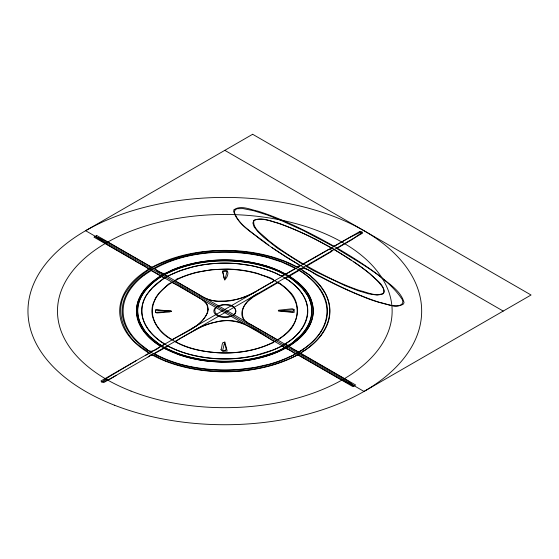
<?xml version="1.0" encoding="UTF-8"?>
<svg xmlns="http://www.w3.org/2000/svg" width="559" height="559" viewBox="0 0 559 559"><rect width="100%" height="100%" fill="white"/><g stroke="black" fill="none" stroke-linecap="round" stroke-linejoin="round"><path stroke-width="0.84" d="M320.866 335.33L321.565 334.38M160.496 346.447C156.359 349.78 150.434 354.147 146.151 348.606A36.042 20.809 0 0 1 144.935 347.726C134.013 339.795 124.636 328.392 123.294 314.5A101.801 58.779 0 0 1 131.33 287.948A103.701 59.869 0 0 1 144.32 275.07M298.855 337.182C294.9 338.838 289.974 348.676 285.328 344.023A0.964 0.552 0 0 1 285.369 343.694C300.763 335.134 313.299 316.429 304.893 298.723A76.436 44.133 0 0 0 299.442 290.219A96.875 55.928 0 0 0 289.744 281.156L286.124 278.543L286.592 277.704A6.31 3.64 0 0 1 287.137 277.383L288.626 276.978L290.016 277.844M158.001 278.668C146.689 287.13 135.257 299.505 137.961 314.85A91.921 53.07 0 0 0 140.232 322.864L144.557 330.502L149.505 336.225L159.713 344.672L161.789 345.539L163.256 345.113A3.794 2.194 0 0 0 163.822 344.665C164.835 342.793 161.111 342.527 160.356 341.179C149.302 333.122 139.638 320.258 142.168 305.892A78.574 45.363 0 0 1 146.654 294.74L152.516 287.759L163.305 278.717L163.438 277.564L161.67 276.656A1.02 0.587 0 0 0 161.237 276.67L160.014 277.215A42.757 24.687 0 0 0 158.008 278.668M144.334 275.077L150.979 270.717A0.908 0.524 0 0 1 151.426 270.703L160.545 275.95L151.063 283.245A84.842 48.982 0 0 0 140.491 296.123C129.429 315.549 143.824 336.322 160.552 346.175A0.894 0.517 0 0 1 160.496 346.447M191.402 328.755C201.289 324.395 216.102 308.407 202.54 299.827M258.216 293.398C244.933 299.421 232.775 317.589 251.229 324.835L276.635 339.376L278.445 339.551L282.225 336.895A75.591 43.644 0 0 0 286.236 333.716C299.044 323.668 301.699 302.552 289.122 291.134A86.226 49.779 0 0 0 285.125 287.361L279.514 283.05L277.404 282.938L253.017 297.143L247.595 301.587L244.535 305.521A39.032 22.535 0 0 0 242.445 311.887C242.215 315.814 243.046 320.545 247.078 322.326M182.947 285.411L198.242 294.244C204.922 299.044 212.895 301.72 221.182 301.022A42.757 24.687 0 0 0 233.879 299.904C243.074 298.478 251.543 294.432 259.292 289.436L270.353 283.05C281.673 278.906 261.207 275.818 258.642 273.721A74.843 43.211 0 0 0 227.953 269.04L212.099 269.627L196.768 272.261A81.383 46.984 0 0 0 179.998 277.879C174.499 279.095 174.142 281.352 179.264 283.301M148.114 356.928C150.909 353.987 154.892 355.077 157.771 357.271A64.334 37.146 0 0 0 164.465 360.429C197.613 373.272 234.892 374.858 269.186 365.803A138.835 80.154 0 0 0 290.254 358.41L297.213 355.161A1.502 0.866 0 0 1 297.758 355.126L299.883 355.824L337.943 377.702L353.798 386.108L353.274 385.13L347.719 380.791L304.362 355.671C299.68 354.595 300.742 351.325 304.851 350.214A48.577 28.041 0 0 0 306.94 348.802L308.03 347.977A108.02 62.363 0 0 0 320.852 335.33M116.02 375.459L110.396 378.834L101.542 382.244L105.344 379.386A117.041 67.569 0 0 1 110.885 375.69L135.963 360.793M145.661 355.196C153.334 352.848 143.111 349.144 140.798 346.762C123.183 334.708 113.547 309.106 127.082 290.526C132.434 281.932 140.519 275.475 148.722 269.787C146.234 265.392 138.73 263.834 134.593 260.34L107.391 244.618L94.988 236.527L101.242 238.798L107.167 241.802M255.435 291.784C240.531 299.694 221.525 305.452 205.321 298.22M194.183 330.362C209.087 322.459 228.093 316.694 244.297 323.934M303.754 263.534L328.699 249.391L330.083 249.3L332.137 250.705L331.655 251.459L311.44 263.261A45.796 26.441 0 0 1 310.615 263.764L306.884 265.923L306.688 266.713L313.34 270.577L345.266 285.719L357.62 290.526L368.479 293.803L377.143 295.103L382.342 294.244A6.366 3.675 0 0 0 383.341 293.461C385.675 290.694 382.663 287.256 381.021 284.992C373.44 275.601 363.574 268.446 353.616 261.78M303.551 263.617L302.286 263.911A0.88 0.51 0 0 1 301.923 263.848L277.404 248.154L263.687 237.323L257.643 231.405L254.079 226.821L252.871 222.985L253.982 220.358A4.199 2.425 0 0 1 254.995 219.792C263.666 217.933 272.554 221.427 280.73 224.068A303.97 175.498 0 0 1 315.255 239.147M285.908 311.44L286.704 311.517A25.763 14.876 0 0 0 288.304 311.636L292.748 311.859L293.468 310.671A10.118 5.842 0 0 0 293.489 309.917L293.168 308.987L292.112 308.785L278.703 310.21A1.936 1.118 0 0 0 278.27 310.49L285.642 311.412M266.664 266.098L263.198 265.092A94.89 54.782 0 0 0 244.688 261.326C225.186 258.503 205.146 259.872 186.175 265.183A88.867 51.309 0 0 0 172.326 269.976A50.142 28.949 0 0 0 171.194 270.472C165.464 275.37 159.622 273.714 154.731 268.669C182.115 253.255 215.718 249.957 246.659 253.513A108.628 62.713 0 0 1 267.384 257.447L281.568 261.926L294.789 268.145L294.202 269.103L287.969 272.715C285.363 275.175 282.169 272.533 279.752 271.15M172.284 348.18L168.532 346.482L166.631 346.657A5.758 3.319 0 0 0 166.1 346.95C164.227 349.075 170.202 349.815 171.508 350.835A84.381 48.717 0 0 0 184.645 355.699C204.776 361.317 226.143 362.91 246.826 359.654A93.136 53.769 0 0 0 258.181 357.446C259.236 357.173 291.477 348.495 282.316 346.342A1.321 0.762 0 0 0 281.722 346.287L275.133 349.151A66.423 38.347 0 0 1 272.673 350.151L256.476 355.161A85.89 49.59 0 0 1 236.366 358.368C219.219 359.849 201.806 358.012 185.315 353.113A81.921 47.298 0 0 1 172.298 348.173M315.276 239.133L333.744 249.118L351.583 260.417M179.628 283.511L182.576 285.202M224.809 150.343L503.212 311.077M107.866 242.208L151.678 267.314A1.418 0.818 0 0 0 152.3 267.342C177.482 255.149 205.684 249.104 233.753 251.04A107.705 62.182 0 0 1 272.988 257.559L285.223 261.654L295.781 266.587L298.115 266.846L299.421 265.853L297.954 264.141L286.173 257.063L271.527 247.281M268.704 245.317C257.035 235.234 239.685 227.548 234.277 212.217A10.977 6.338 0 0 1 234.424 211.351L235.423 209.688L237.086 208.724L243.06 208.598L253.695 210.729L267.523 215.04L280.297 220.12L302.44 230.105L333.136 246.274L334.631 245.932L349.717 237.47L361.38 231.782A1.537 0.887 0 0 1 361.876 231.726L362.239 232.251A2.495 1.439 0 0 1 362.015 232.467L351.884 239.713L336.728 248.51C359.926 263.24 386.681 276.286 402.333 299.603C405.247 306.213 395.234 306.793 391.125 305.452C381.678 303.16 372.203 300.679 363.28 296.759C348.585 290.939 334.303 284.175 320.349 276.81C314.186 274.804 308.652 267.943 302.146 268.481A5.185 2.998 0 0 0 301.629 268.837C300.959 271.583 310.86 274.448 311.88 277.439A107.384 62 0 0 1 320.964 286.928L323.989 291.344M307.191 294.893L302.307 288.311L293.852 280.52A41.583 24.009 0 0 0 290.03 277.837M324.08 291.33A104.659 60.428 0 0 1 321.467 334.352M266.664 266.091A77.373 44.671 0 0 1 279.738 271.164M307.296 294.873A87.819 50.701 0 0 1 298.813 337.168M222.727 271.856L223.251 273.812A24.61 14.206 0 0 1 223.341 274.273L223.565 275.804A33.247 19.195 0 0 0 223.642 276.265C224.334 284.831 231 271.003 226.15 270.94A6.897 3.983 0 0 0 224.984 270.905L223.132 271.199L222.727 271.856M274.127 341.563L273.092 342.737L269.026 344.414A76.248 44.021 0 0 1 251.55 350.102A71.594 41.331 0 0 1 221.455 352.96C205.761 352.037 189.242 349.794 175.435 341.794L180.424 338.349L201.072 326.854A38.222 22.067 0 0 1 204.238 325.429L207.291 324.304A43.469 25.099 0 0 1 215.641 322.145C237.659 315.681 256.763 330.6 274.127 341.563M208.046 309.176L208.025 309.896A37.949 21.913 0 0 1 207.557 312.712C201.065 326.77 184.952 332.319 172.221 339.627C162.529 335.484 154.536 325.492 152.279 315.262A74.941 43.267 0 0 1 152.921 304.159L155.661 297.73L159.077 292.993L168.525 283.993L171.892 282.386L178.58 285.635L202.637 299.813L206.844 304.264L208.046 309.176M221.015 349.508L221.476 350.514L222.978 350.849A6.484 3.745 0 0 0 223.873 350.849C228.142 350.961 224.97 345.357 224.564 343.212C221.818 339.544 222.14 347.991 221.015 349.508M155.437 311.014L155.423 311.237A7.721 4.458 0 0 0 155.521 311.922L156.017 312.774L157.149 312.949L169.468 311.985L171.333 311.356L157.093 310.056L155.87 310.203L155.437 311.014M214.726 310.063L215.369 313.047L217.933 315.36A12.291 7.099 0 0 0 222.272 316.708L228.023 316.841A10.782 6.226 0 0 0 231.664 315.954C239.972 313.592 234.417 303.761 227.541 304.865A11.97 6.911 0 0 0 223.237 304.844C220.001 305.277 215.369 306.22 214.726 310.063M295.019 353.812L293.727 354.972L288.947 357.019A97.406 56.235 0 0 1 269.026 364.286L254.555 367.487L239.476 369.366A105.581 60.959 0 0 1 208.78 369.233C189.927 367.438 170.998 363.001 154.403 353.616L164.129 348.292L179.306 354.692A90.048 51.987 0 0 0 207.801 361.093L221.064 362.092L237.016 361.624A90.237 52.099 0 0 0 249.614 360.038C261.815 357.739 274.141 354.469 284.999 348.285C288.584 349.089 292.224 351.471 295.019 353.812M284.196 274.455C282.323 277.886 278.172 274.099 275.734 273.155A112.618 65.019 0 0 0 261.864 268.243L251.955 265.735L237.834 263.68A83.612 48.27 0 0 0 219.624 263.177L212.406 263.624A77.932 44.993 0 0 0 203.28 264.749A81.551 47.082 0 0 0 193.358 266.748L180.417 270.661L167.595 276.097A1.279 0.741 0 0 1 167.085 276.069L166.107 275.692A16.106 9.3 0 0 1 165.702 275.454C163.347 272.785 171.292 272.289 172.71 270.675A100.327 57.919 0 0 1 187.314 265.672C204.601 260.843 222.81 259.662 240.629 261.563A90.313 52.141 0 0 1 261.193 265.287C268.921 267.705 277.669 269.773 284.196 274.455M289.269 276.244C298.366 282.463 308.687 290.03 311.733 301.581A90.062 52.001 0 0 1 311.957 319.636C308.526 331.459 298.639 339.648 288.793 346.21L289.786 347.013A43.406 25.057 0 0 0 293.901 349.745L298.625 352.044C311.943 344.386 324.171 332.207 326.582 316.436A105.903 61.141 0 0 0 325.597 301.587C321.572 288.046 310.867 277.704 299.17 270.353L289.269 276.244M227.171 271.045L224.809 280.136L222.447 271.045L227.171 271.045M224.809 342.017L222.447 351.108L227.171 351.108L224.809 342.017M234.116 209.653L233.627 211.148C237.072 223.509 250.048 230.406 259.103 238.476C277.585 252.193 297.339 264.107 317.575 275.028C337.566 285.586 358.033 295.508 379.603 302.405C387.073 303.796 396.548 308.792 403.549 303.935L404.031 302.44C400.586 290.079 387.618 283.182 378.555 275.112C360.08 261.395 340.319 249.482 320.083 238.553C300.092 228.002 279.633 218.073 258.055 211.183C250.593 209.793 241.111 204.797 234.116 209.653M253.772 220.714C252.535 229.064 262.674 234.403 267.635 239.748C281.009 250.6 295.69 259.725 310.692 268.138C326.456 276.796 342.695 284.741 359.737 290.575C367.242 292.182 376.563 297.367 383.823 292.909C385.067 284.559 374.921 279.214 369.967 273.875C356.586 263.023 341.912 253.898 326.91 245.485C311.146 236.827 294.9 228.883 277.865 223.041C270.36 221.441 261.039 216.256 253.772 220.714M252.647 134.272L85.611 230.706L364.007 391.44L531.05 295.005L252.647 134.272M96.742 235.528L93.961 237.135L352.876 386.618L355.657 385.011L96.742 235.528M359.835 231.51L100.92 380.993L103.701 382.601L362.616 233.117L359.835 231.51M171.215 311.077L155.472 312.439L155.472 309.714L171.215 311.077M294.146 309.714L278.403 311.077L294.146 312.439L294.146 309.714M179.516 354.895A88.385 51.03 0 0 0 313.18 311.81A88.385 51.03 0 0 0 181.724 266.524A88.385 51.03 0 0 0 179.516 354.895M178.384 353.609A87.085 50.275 0 0 0 311.824 313.019A87.085 50.275 0 0 0 184.218 266.594A87.085 50.275 0 0 0 178.384 353.609M179.767 351.311A82.977 47.906 0 0 0 307.681 313.48A82.977 47.906 0 0 0 186.979 268.439A82.977 47.906 0 0 0 179.767 351.311M186.259 346.51A72.481 41.848 0 0 0 297.241 312.635A72.481 41.848 0 0 0 190.926 274.085A72.481 41.848 0 0 0 186.259 346.51M219.233 316.534A10.977 6.338 0 0 0 235.786 311.132A10.977 6.338 0 0 0 219.407 305.556A10.977 6.338 0 0 0 219.233 316.534M168.986 360.786A102.618 59.247 0 0 0 327.294 314.13A102.618 59.247 0 0 0 178.153 258.307A102.618 59.247 0 0 0 168.986 360.786M165.89 361.338A105.12 60.693 0 0 0 329.663 315.402A105.12 60.693 0 0 0 178.873 256.483A105.12 60.693 0 0 0 165.89 361.338M114.469 405.198A196.859 113.659 0 0 0 421.165 319.182A196.859 113.659 0 0 0 138.793 208.842A196.859 113.659 0 0 0 114.469 405.198M131.023 391.083A167.33 96.609 0 0 0 391.712 317.966A167.33 96.609 0 0 0 151.692 224.18A167.33 96.609 0 0 0 131.023 391.083"/></g></svg>
